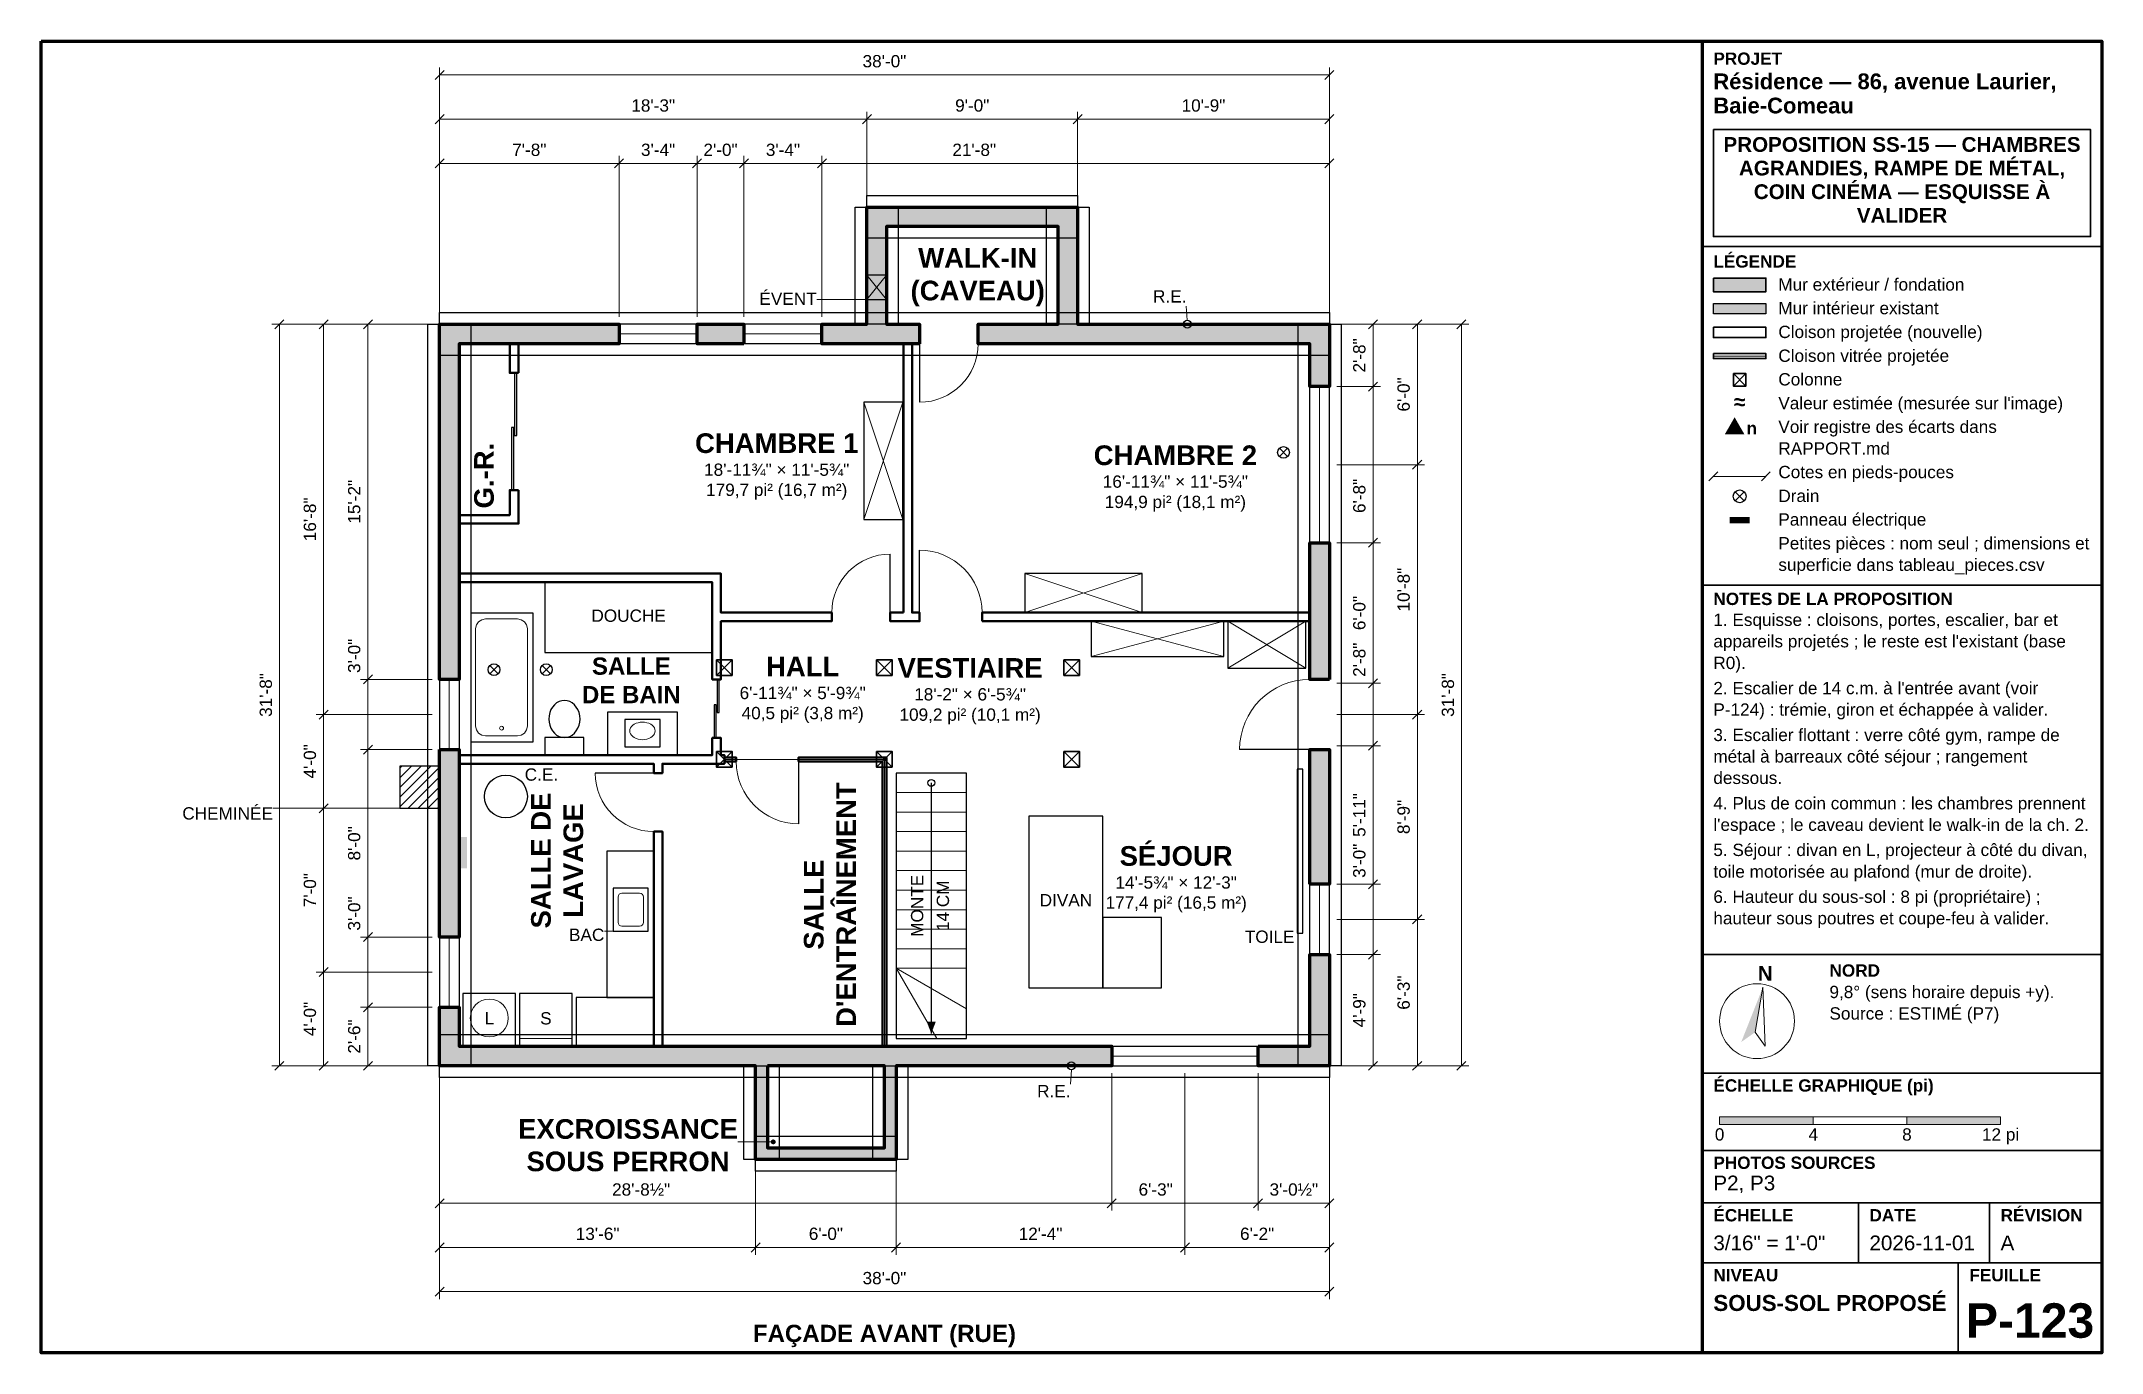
# Model space of a CAD drawing. Header units: inches. Extents: x -204 to 852, y -147 to 525.
import ezdxf
from ezdxf.enums import TextEntityAlignment as Align

# ---------------------------------------------------------------- set-up
doc = ezdxf.new("R2010")
doc.units = ezdxf.units.IN
doc.header["$MEASUREMENT"] = 0
for name, color, linetype in [('00-Cartouche', 7, 'Continuous'), ('10-Murs', 7, 'Continuous'), ('20-Ouvertures', 7, 'Continuous'), ('30-Escaliers-Elements', 7, 'Continuous'), ('40-Structure', 7, 'Continuous'), ('50-Cotes', 7, 'Continuous'), ('60-Etiquettes', 7, 'Continuous')]:
    doc.layers.add(name, color=color, linetype=linetype)
doc.styles.add('RELEVE', font='arial.ttf')
doc.styles.add('RELEVE_GRAS', font='arialbd.ttf')

msp = doc.modelspace()

# ---------------------------------------------------------------- hatches: boundary and pattern name
at = {"layer": '00-Cartouche', "true_color": 0x4d4d4d}
h = msp.add_hatch(color=7, dxfattribs=at)
h.dxf.hatch_style = 1
h.paths.add_polyline_path([(652.8, 403.6), (679.7, 403.6), (679.7, 396.6), (652.8, 396.6)])
at = {"layer": '00-Cartouche', "true_color": 0xc8c8c8}
h = msp.add_hatch(color=7, dxfattribs=at)
h.dxf.hatch_style = 1
h.paths.add_polyline_path([(652.8, 390.6), (679.7, 390.6), (679.7, 385.3), (652.8, 385.3)])
at = {"layer": '00-Cartouche', "true_color": 0xe8730c}
h = msp.add_hatch(color=30, dxfattribs=at)
h.dxf.hatch_style = 1
h.paths.add_polyline_path([(658.7, 323.6), (668.7, 323.6), (663.7, 332.3)])
at = {"layer": '00-Cartouche', "true_color": 0x000000}
h = msp.add_hatch(color=7, dxfattribs=at)
h.dxf.hatch_style = 1
h.paths.add_polyline_path([(661.1, 281.2), (671.4, 281.2), (671.4, 278), (661.1, 278)])
h = msp.add_hatch(color=7, dxfattribs=at)
h.dxf.hatch_style = 1
h.paths.add_polyline_path([(678.2, 40.3), (667.1, 12.2), (674.2, 17.2)])
h = msp.add_hatch(color=7, dxfattribs=at)
h.dxf.hatch_style = 1
h.paths.add_polyline_path([(656, -26.1), (704, -26.1), (704, -30.1), (656, -30.1)])
h = msp.add_hatch(color=7, dxfattribs=at)
h.dxf.hatch_style = 1
h.paths.add_polyline_path([(752, -26.1), (800, -26.1), (800, -30.1), (752, -30.1)])
at = {"layer": '10-Murs', "true_color": 0x4d4d4d}
h = msp.add_hatch(color=7, dxfattribs=at)
h.dxf.hatch_style = 1
h.paths.add_polyline_path([(229, 370), (229, 440), (219, 440), (219, 370)])
h = msp.add_hatch(color=7, dxfattribs=at)
h.dxf.hatch_style = 1
h.paths.add_polyline_path([(219, 430), (327, 430), (327, 440), (219, 440)])
h = msp.add_hatch(color=7, dxfattribs=at)
h.dxf.hatch_style = 1
h.paths.add_polyline_path([(317, 440), (317, 370), (327, 370), (327, 440)])
h = msp.add_hatch(color=7, dxfattribs=at)
h.dxf.hatch_style = 1
h.paths.add_polyline_path([(0, 370), (0, 380), (92, 380), (92, 370)])
h = msp.add_hatch(color=7, dxfattribs=at)
h.dxf.hatch_style = 1
h.paths.add_polyline_path([(0, 380), (10, 380), (10, 198), (0, 198)])
h = msp.add_hatch(color=7, dxfattribs=at)
h.dxf.hatch_style = 1
h.paths.add_polyline_path([(156, 380), (156, 370), (132, 370), (132, 380)])
h = msp.add_hatch(color=7, dxfattribs=at)
h.dxf.hatch_style = 1
h.paths.add_polyline_path([(246, 380), (246, 370), (196, 370), (196, 380)])
h = msp.add_hatch(color=7, dxfattribs=at)
h.dxf.hatch_style = 1
h.paths.add_polyline_path([(456, 380), (456, 370), (276, 370), (276, 380)])
h = msp.add_hatch(color=7, dxfattribs=at)
h.dxf.hatch_style = 1
h.paths.add_polyline_path([(446, 380), (456, 380), (456, 348), (446, 348)])
h = msp.add_hatch(color=7, dxfattribs=at)
h.dxf.hatch_style = 1
h.paths.add_polyline_path([(456, 198), (446, 198), (446, 268), (456, 268)])
h = msp.add_hatch(color=7, dxfattribs=at)
h.dxf.hatch_style = 1
h.paths.add_polyline_path([(0, 162), (10, 162), (10, 66), (0, 66)])
h = msp.add_hatch(color=7, dxfattribs=at)
h.dxf.hatch_style = 1
h.paths.add_polyline_path([(456, 93), (446, 93), (446, 162), (456, 162)])
h = msp.add_hatch(color=7, dxfattribs=at)
h.dxf.hatch_style = 1
h.paths.add_polyline_path([(456, 0), (446, 0), (446, 57), (456, 57)])
h = msp.add_hatch(color=7, dxfattribs=at)
h.dxf.hatch_style = 1
h.paths.add_polyline_path([(10, 0), (0, 0), (0, 30), (10, 30)])
h = msp.add_hatch(color=7, dxfattribs=at)
h.dxf.hatch_style = 1
h.paths.add_polyline_path([(0, 0), (0, 10), (344.5, 10), (344.5, 0)])
h = msp.add_hatch(color=7, dxfattribs=at)
h.dxf.hatch_style = 1
h.paths.add_polyline_path([(162, 10), (162, -48), (168, -48), (168, 10)])
h = msp.add_hatch(color=7, dxfattribs=at)
h.dxf.hatch_style = 1
h.paths.add_polyline_path([(234, -48), (234, 10), (228, 10), (228, -48)])
h = msp.add_hatch(color=7, dxfattribs=at)
h.dxf.hatch_style = 1
h.paths.add_polyline_path([(456, 10), (456, 0), (419.5, 0), (419.5, 10)])
h = msp.add_hatch(color=7, dxfattribs=at)
h.dxf.hatch_style = 1
h.paths.add_polyline_path([(162, -48), (234, -48), (234, -42), (162, -42)])
at = {"layer": '30-Escaliers-Elements', "true_color": 0x000000}
h = msp.add_hatch(color=7, dxfattribs=at)
h.dxf.hatch_style = 1
h.paths.add_polyline_path([(14, 101.2), (14, 117.2), (10, 117.2), (10, 101.2)])
h = msp.add_hatch(color=7, dxfattribs=at)
h.dxf.hatch_style = 1
h.paths.add_polyline_path([(252, 16.5), (254.3, 22.6), (249.7, 22.6)])
at = {"layer": '60-Etiquettes', "true_color": 0x000000}
h = msp.add_hatch(color=7, dxfattribs=at)
h.dxf.hatch_style = 1
h.paths.add_polyline_path([(172.3, -39), (172.2, -38.5), (171.9, -38.1), (171.5, -37.8), (171, -37.7), (170.5, -37.8), (170.1, -38.1), (169.9, -38.5), (169.8, -39), (169.9, -39.5), (170.1, -39.9), (170.5, -40.1), (171, -40.2), (171.5, -40.1), (171.9, -39.9), (172.2, -39.5)])

# ---------------------------------------------------------------- linework, layer by layer
at = {"layer": '00-Cartouche', "color": 7, "lineweight": 70}
msp.add_lwpolyline([(-204.1, 525), (851.9, 525), (851.9, -147), (-204.1, -147)], close=True, dxfattribs=at)
msp.add_lwpolyline([(647.1, 525), (647.1, -147)], dxfattribs=at)
at = {"layer": '00-Cartouche', "color": 7, "lineweight": 35}
for points in [[(652.8, 479.7), (846.1, 479.7), (846.1, 424.9), (652.8, 424.9)], [(652.8, 403.6), (679.7, 403.6), (679.7, 396.6), (652.8, 396.6)], [(652.8, 378.4), (679.7, 378.4), (679.7, 373.1), (652.8, 373.1)], [(652.8, 364.9), (679.7, 364.9), (679.7, 362.4), (652.8, 362.4)], [(663.1, 354.7), (669.5, 354.7), (669.5, 348.3), (663.1, 348.3)]]:
    msp.add_lwpolyline(points, close=True, dxfattribs=at)
for points in [[(647.1, 419.8), (851.9, 419.8)], [(650.5, 299.7), (655.1, 304.4)], [(677.4, 299.7), (682, 304.4)], [(647.1, 246.2), (851.9, 246.2)], [(647.1, 57.1), (851.9, 57.1)], [(647.1, -3.7), (851.9, -3.7)], [(647.1, -43.3), (851.9, -43.3)], [(647.1, -70.2), (851.9, -70.2)], [(727.1, -70.2), (727.1, -100.9)], [(794.3, -70.2), (794.3, -100.9)], [(647.1, -100.9), (851.9, -100.9)], [(778.3, -100.9), (778.3, -147)]]:
    msp.add_lwpolyline(points, dxfattribs=at)
at = {"layer": '00-Cartouche', "color": 7, "lineweight": 25}
msp.add_lwpolyline([(652.8, 390.6), (679.7, 390.6), (679.7, 385.3), (652.8, 385.3)], close=True, dxfattribs=at)
at = {"layer": '00-Cartouche', "color": 7, "lineweight": 18}
for points in [[(652.8, 363.6), (679.7, 363.6)], [(652.8, 302), (679.7, 302)], [(664, 289.5), (668.6, 294.1)], [(664, 294.1), (668.6, 289.5)]]:
    msp.add_lwpolyline(points, dxfattribs=at)
at = {"layer": '00-Cartouche', "color": 7, "lineweight": 25}
for points in [[(663.1, 354.7), (669.5, 348.3)], [(669.5, 354.7), (663.1, 348.3)]]:
    msp.add_lwpolyline(points, dxfattribs=at)
at = {"layer": '00-Cartouche', "color": 7, "lineweight": 18}
for points in [[(678.2, 40.3), (674.2, 17.2), (679.3, 10.1)], [(656, -26.1), (800, -26.1), (800, -30.1), (656, -30.1)], [(704, -26.1), (752, -26.1), (752, -30.1), (704, -30.1)]]:
    msp.add_lwpolyline(points, close=True, dxfattribs=at)
at = {"layer": '00-Cartouche', "color": 7, "lineweight": 25}
msp.add_circle((666.3, 291.8), 3.28, dxfattribs=at)
at = {"layer": '00-Cartouche', "color": 7, "lineweight": 18}
msp.add_circle((675.2, 22.9), 19.2, dxfattribs=at)
at = {"layer": '10-Murs', "color": 7, "lineweight": 70}
for points in [[(246, 370), (229, 370), (219, 370), (196, 370), (196, 380), (219, 380), (219, 430), (219, 440), (229, 440), (317, 440), (327, 440), (327, 430), (327, 380), (446, 380), (456, 380), (456, 370), (456, 348), (446, 348), (446, 370), (327, 370), (317, 370), (276, 370), (276, 380), (317, 380), (317, 430), (229, 430), (229, 380), (246, 380), (246, 370)], [(0, 370), (0, 380), (10, 380), (92, 380), (92, 370), (10, 370), (10, 198), (0, 198), (0, 370)], [(156, 370), (132, 370), (132, 380), (156, 380), (156, 370)], [(456, 198), (446, 198), (446, 268), (456, 268), (456, 198)], [(0, 162), (10, 162), (10, 66), (0, 66), (0, 162)], [(446, 93), (446, 162), (456, 162), (456, 93), (446, 93)], [(419.5, 10), (446, 10), (446, 57), (456, 57), (456, 10), (456, 0), (446, 0), (419.5, 0), (419.5, 10)], [(10, 0), (0, 0), (0, 10), (0, 30), (10, 30), (10, 10), (162, 10), (168, 10), (228, 10), (234, 10), (344.5, 10), (344.5, 0), (234, 0), (234, -42), (234, -48), (228, -48), (168, -48), (162, -48), (162, -42), (162, 0), (10, 0)], [(168, 0), (168, -42), (228, -42), (228, 0), (168, 0)]]:
    msp.add_lwpolyline(points, dxfattribs=at)
at = {"layer": '10-Murs', "color": 7, "lineweight": 50}
for points in [[(40.5, 355), (36, 355), (36, 370)], [(40.5, 370), (40.5, 355)], [(242.2, 370), (242.2, 232.2), (246, 232.2), (246, 227.8), (242.2, 227.8), (237.8, 227.8), (231, 227.8), (231, 232.2), (237.8, 232.2)], [(237.8, 232.2), (237.8, 370)], [(40.5, 295), (40.5, 282.2), (40.5, 277.8), (36, 277.8), (10, 277.8)], [(10, 282.2), (36, 282.2), (36, 295), (40.5, 295)], [(10, 252.2), (139.8, 252.2), (144.2, 252.2), (144.2, 247.8), (144.2, 232.2), (201, 232.2), (201, 227.8), (144.2, 227.8), (144.2, 198), (139.8, 198), (139.8, 227.8)], [(139.8, 227.8), (139.8, 232.2), (139.8, 247.8), (10, 247.8)], [(278, 227.8), (278, 232.2), (446, 232.2)], [(446, 227.8), (278, 227.8)], [(10, 159.2), (109.8, 159.2), (114.2, 159.2), (139.8, 159.2), (139.8, 168), (144.2, 168), (144.2, 159.2), (146, 159.2), (146, 158), (152, 158), (152, 156), (146, 156), (146, 154.8), (144.2, 154.8), (139.8, 154.8), (114.2, 154.8), (114.2, 150), (109.8, 150), (109.8, 154.8), (10, 154.8)], [(227, 10), (227, 156), (184, 156), (184, 158), (227, 158)], [(227, 158), (229, 158), (229, 156), (229, 10)], [(109.8, 120), (114.2, 120), (114.2, 10)], [(109.8, 10), (109.8, 120)]]:
    msp.add_lwpolyline(points, dxfattribs=at)
at = {"layer": '10-Murs', "color": 7, "lineweight": 18}
for points in [[(146, 157), (228, 157)], [(228, 10), (228, 157)]]:
    msp.add_lwpolyline(points, dxfattribs=at)
at = {"layer": '20-Ouvertures', "color": 7, "lineweight": 25}
for points in [[(132, 380), (92, 380)], [(92, 380), (92, 370)], [(132, 370), (92, 370)], [(132, 380), (132, 370)], [(196, 380), (156, 380)], [(156, 380), (156, 370)], [(196, 370), (156, 370)], [(196, 380), (196, 370)], [(246, 370), (246, 340)], [(446, 268), (446, 348)], [(456, 348), (446, 348)], [(456, 268), (456, 348)], [(246, 232.2), (246, 264.2)], [(456, 268), (446, 268)], [(231, 232.2), (231, 262.2)], [(0, 198), (0, 162)], [(0, 198), (10, 198)], [(10, 198), (10, 162)], [(0, 162), (10, 162)], [(446, 162), (410, 162)], [(109.8, 150), (79.8, 150)], [(184, 156), (184, 124)], [(446, 57), (446, 93)], [(456, 93), (446, 93)], [(456, 57), (456, 93)], [(0, 66), (0, 30)], [(0, 66), (10, 66)], [(10, 66), (10, 30)], [(456, 57), (446, 57)], [(0, 30), (10, 30)], [(344.5, 10), (419.5, 10)], [(344.5, 0), (344.5, 10)], [(344.5, 0), (419.5, 0)], [(419.5, 0), (419.5, 10)]]:
    msp.add_lwpolyline(points, dxfattribs=at)
at = {"layer": '20-Ouvertures', "color": 7, "lineweight": 18}
for points in [[(132, 375), (92, 375)], [(196, 375), (156, 375)], [(40.5, 355), (36, 355)], [(451, 268), (451, 348)], [(40.5, 295), (36, 295)], [(5, 198), (5, 162)], [(144.2, 198), (139.8, 198)], [(144.2, 168), (139.8, 168)], [(451, 57), (451, 93)], [(5, 66), (5, 30)], [(344.5, 5), (419.5, 5)]]:
    msp.add_lwpolyline(points, dxfattribs=at)
at = {"layer": '20-Ouvertures', "color": 7, "lineweight": 25}
for points in [[(39.6, 323), (39.6, 355), (38.4, 355), (38.4, 323)], [(38.1, 295), (38.1, 327), (36.9, 327), (36.9, 295)], [(143.3, 181), (143.3, 198), (142.2, 198), (142.2, 181)], [(141.8, 168), (141.8, 185), (140.7, 185), (140.7, 168)]]:
    msp.add_lwpolyline(points, close=True, dxfattribs=at)
at = {"layer": '20-Ouvertures', "color": 7, "lineweight": 18}
for centre, radius, start, end in [((246, 370), 30, 270, 0), ((246, 232.2), 32, 0, 90), ((231, 232.2), 30, 90, 180), ((446, 162), 36, 90, 180), ((109.8, 150), 30, 180, 270), ((184, 156), 32, 180, 270)]:
    msp.add_arc(centre, radius, start, end, dxfattribs=at)
at = {"layer": '30-Escaliers-Elements', "color": 7, "lineweight": 25}
for points in [[(229, 392.6), (229, 405.1), (219, 405.1), (219, 392.6)], [(237.5, 280), (237.5, 340), (217.5, 340), (217.5, 280)], [(54, 211.8), (139.8, 211.8), (139.8, 247.8), (54, 247.8)], [(300, 232.2), (360, 232.2), (360, 252.2), (300, 252.2)], [(48, 166), (48, 232), (16, 232), (16, 166)], [(402, 227.8), (334, 227.8), (334, 209.8), (402, 209.8)], [(444, 227.8), (404, 227.8), (404, 203.8), (444, 203.8)], [(72, 177.7), (71.9, 179.4), (71.5, 181), (70.9, 182.5), (70.1, 183.8), (69.1, 185), (68, 186), (66.7, 186.7), (65.4, 187.1), (64, 187.2), (62.6, 187.1), (61.3, 186.7), (60, 186), (58.9, 185), (57.9, 183.8), (57.1, 182.5), (56.5, 181), (56.1, 179.4), (56, 177.7), (56.1, 176.1), (56.5, 174.5), (57.1, 173), (57.9, 171.6), (58.9, 170.4), (60, 169.5), (61.3, 168.8), (62.6, 168.4), (64, 168.2), (65.4, 168.4), (66.7, 168.8), (68, 169.5), (69.1, 170.4), (70.1, 171.6), (70.9, 173), (71.5, 174.5), (71.9, 176.1)], [(86, 159.2), (122, 159.2), (122, 181.2), (86, 181.2)], [(95, 163.5), (113, 163.5), (113, 177.5), (95, 177.5)], [(54, 159.2), (74, 159.2), (74, 168.2), (54, 168.2)], [(-20.4, 132), (0, 132), (0, 153.6), (-20.4, 153.6)], [(234, 150), (234, 14), (270, 14), (270, 150)], [(442.5, 68), (442.5, 152), (439.5, 152), (439.5, 68)], [(302, 40), (340, 40), (340, 128), (302, 128)], [(109.8, 35), (109.8, 110), (85.8, 110), (85.8, 35)], [(107, 69), (107, 91), (89, 91), (89, 69)], [(340, 40), (370, 40), (370, 76), (340, 76)], [(12, 10), (39, 10), (39, 37), (12, 37)], [(41, 10), (68, 10), (68, 37), (41, 37)], [(70, 10), (110, 10), (110, 35), (70, 35)]]:
    msp.add_lwpolyline(points, close=True, dxfattribs=at)
at = {"layer": '30-Escaliers-Elements', "color": 7, "lineweight": 18}
for points in [[(229, 392.6), (219, 405.1)], [(219, 392.6), (229, 405.1)], [(193.3, 392.6), (219, 392.6)], [(382.7, 389.3), (383.2, 382)], [(237.5, 280), (217.5, 340)], [(217.5, 280), (237.5, 340)], [(430.4, 312.2), (434.6, 316.4)], [(430.4, 316.4), (434.6, 312.2)], [(300, 232.2), (360, 252.2)], [(300, 252.2), (360, 232.2)], [(402, 227.8), (334, 209.8)], [(402, 209.8), (334, 227.8)], [(444, 227.8), (404, 203.8)], [(444, 203.8), (404, 227.8)], [(25.8, 200.9), (30, 205.1)], [(25.8, 205.1), (30, 200.9)], [(52.6, 200.9), (56.8, 205.1)], [(52.6, 205.1), (56.8, 200.9)], [(-20.4, 137.6), (-4.4, 153.6)], [(-20.4, 142.6), (-9.4, 153.6)], [(-20.4, 147.6), (-14.4, 153.6)], [(-20.4, 152.6), (-19.4, 153.6)], [(-20.4, 132.7), (0, 153)], [(-16, 132), (0, 148)], [(-11, 132), (0, 143)], [(-6, 132), (0, 138)], [(234, 140), (270, 140)], [(-85.4, 132), (-20.4, 132)], [(-1, 132), (0, 133)], [(234, 130), (270, 130)], [(234, 120), (270, 120)], [(234, 110), (270, 110)], [(234, 100), (270, 100)], [(234, 90), (270, 90)], [(234, 80), (270, 80)], [(84.5, 69), (89, 69)], [(234, 70), (270, 70)], [(234, 60), (270, 60)], [(234, 50), (270, 50)], [(234, 50), (270, 29.2)], [(234, 50), (254.8, 14)], [(41, 14), (68, 14)], [(323.3, -9.4), (323.8, -2)]]:
    msp.add_lwpolyline(points, dxfattribs=at)
for points in [[(45, 224), (45, 174), (44.6, 172.1), (43.5, 170.5), (41.9, 169.4), (40, 169), (23.5, 169), (21.6, 169.4), (20, 170.5), (18.9, 172.1), (18.5, 174), (18.5, 224), (18.9, 225.9), (20, 227.5), (21.6, 228.6), (23.5, 229), (40, 229), (41.9, 228.6), (43.5, 227.5), (44.6, 225.9)], [(110.5, 171.6), (110.4, 172.4), (110.1, 173.2), (109.6, 173.9), (109, 174.5), (108.2, 175.1), (107.2, 175.5), (106.2, 175.8), (105.1, 176), (104, 176.1), (102.9, 176), (101.8, 175.8), (100.8, 175.5), (99.8, 175.1), (99, 174.5), (98.4, 173.9), (97.9, 173.2), (97.6, 172.4), (97.5, 171.6), (97.6, 170.8), (97.9, 170.1), (98.4, 169.4), (99, 168.7), (99.8, 168.2), (100.8, 167.7), (101.8, 167.4), (102.9, 167.2), (104, 167.1), (105.1, 167.2), (106.2, 167.4), (107.2, 167.7), (108.2, 168.2), (109, 168.7), (109.6, 169.4), (110.1, 170.1), (110.4, 170.8)], [(104.5, 86.5), (104.5, 73.5), (104.3, 72.7), (103.9, 72.1), (103.3, 71.7), (102.5, 71.5), (93.5, 71.5), (92.7, 71.7), (92.1, 72.1), (91.7, 72.7), (91.5, 73.5), (91.5, 86.5), (91.7, 87.3), (92.1, 87.9), (92.7, 88.3), (93.5, 88.5), (102.5, 88.5), (103.3, 88.3), (103.9, 87.9), (104.3, 87.3)]]:
    msp.add_lwpolyline(points, close=True, dxfattribs=at)
at = {"layer": '30-Escaliers-Elements', "color": 7, "lineweight": 25}
msp.add_lwpolyline([(252, 145), (252, 16.5)], dxfattribs=at)
for centre, radius in [((383.2, 380), 2), ((432.5, 314.3), 3), ((27.9, 203), 3), ((54.7, 203), 3), ((34, 138), 11), ((252, 145), 1.76), ((323.8, 0), 2)]:
    msp.add_circle(centre, radius, dxfattribs=at)
at = {"layer": '30-Escaliers-Elements', "color": 7, "lineweight": 18}
for centre, radius in [((31.8, 173), 1), ((25.5, 24.5), 9.72)]:
    msp.add_circle(centre, radius, dxfattribs=at)
at = {"layer": '40-Structure', "color": 7, "lineweight": 25}
for points in [[(327, 446), (327, 424), (219, 424), (219, 446)], [(213, 440), (235, 440), (235, 380), (213, 380)], [(311, 440), (333, 440), (333, 380), (311, 380)], [(456, 386), (456, 364), (0, 364), (0, 386)], [(-6, 380), (16, 380), (16, 0), (-6, 0)], [(440, 380), (462, 380), (462, 0), (440, 0)], [(456, 16), (456, -6), (0, -6), (0, 16)], [(174, -48), (156, -48), (156, 0), (174, 0)], [(240, -48), (222, -48), (222, 0), (240, 0)], [(234, -36), (234, -54), (162, -54), (162, -36)]]:
    msp.add_lwpolyline(points, close=True, dxfattribs=at)
at = {"layer": '40-Structure', "color": 7, "lineweight": 35}
for points in [[(150, 200), (150, 208), (142, 208), (142, 200)], [(232, 200), (232, 208), (224, 208), (224, 200)], [(328, 200), (328, 208), (320, 208), (320, 200)], [(150, 153), (150, 161), (142, 161), (142, 153)], [(232, 153), (232, 161), (224, 161), (224, 153)], [(328, 153), (328, 161), (320, 161), (320, 153)]]:
    msp.add_lwpolyline(points, close=True, dxfattribs=at)
at = {"layer": '40-Structure', "color": 7, "lineweight": 25}
for points in [[(150, 200), (142, 208)], [(150, 208), (142, 200)], [(232, 200), (224, 208)], [(232, 208), (224, 200)], [(328, 200), (320, 208)], [(328, 208), (320, 200)], [(150, 153), (142, 161)], [(150, 161), (142, 153)], [(232, 153), (224, 161)], [(232, 161), (224, 153)], [(328, 153), (320, 161)], [(328, 161), (320, 153)]]:
    msp.add_lwpolyline(points, dxfattribs=at)
at = {"layer": '50-Cotes', "color": 7, "lineweight": 35}
for points in [[(-2.3, 505.4), (2.3, 510)], [(453.7, 505.4), (458.3, 510)], [(-2.3, 482.7), (2.3, 487.4)], [(216.7, 482.7), (221.3, 487.4)], [(324.7, 482.7), (329.3, 487.4)], [(453.7, 482.7), (458.3, 487.4)], [(-2.3, 460.1), (2.3, 464.7)], [(89.7, 460.1), (94.3, 464.7)], [(129.7, 460.1), (134.3, 464.7)], [(153.7, 460.1), (158.3, 464.7)], [(193.7, 460.1), (198.3, 464.7)], [(453.7, 460.1), (458.3, 464.7)], [(-84.4, 377.7), (-79.8, 382.3)], [(-61.7, 377.7), (-57.1, 382.3)], [(-39, 377.7), (-34.4, 382.3)], [(476.1, 377.7), (480.7, 382.3)], [(498.7, 377.7), (503.4, 382.3)], [(521.4, 377.7), (526, 382.3)], [(476.1, 345.7), (480.7, 350.3)], [(498.7, 305.7), (503.4, 310.3)], [(476.1, 265.7), (480.7, 270.3)], [(-39, 195.7), (-34.4, 200.3)], [(476.1, 193.7), (480.7, 198.3)], [(-61.7, 177.7), (-57.1, 182.3)], [(498.7, 177.7), (503.4, 182.3)], [(-39, 159.7), (-34.4, 164.3)], [(476.1, 161.7), (480.7, 166.3)], [(-61.7, 129.7), (-57.1, 134.3)], [(476.1, 90.7), (480.7, 95.3)], [(498.7, 72.7), (503.4, 77.3)], [(-39, 63.7), (-34.4, 68.3)], [(476.1, 54.7), (480.7, 59.3)], [(-61.7, 45.7), (-57.1, 50.3)], [(-39, 27.7), (-34.4, 32.3)], [(-84.4, -2.3), (-79.8, 2.3)], [(-61.7, -2.3), (-57.1, 2.3)], [(-39, -2.3), (-34.4, 2.3)], [(476.1, -2.3), (480.7, 2.3)], [(498.7, -2.3), (503.4, 2.3)], [(521.4, -2.3), (526, 2.3)], [(-2.3, -72.7), (2.3, -68.1)], [(342.2, -72.7), (346.8, -68.1)], [(417.2, -72.7), (421.8, -68.1)], [(453.7, -72.7), (458.3, -68.1)], [(-2.3, -95.4), (2.3, -90.7)], [(159.7, -95.4), (164.3, -90.7)], [(231.7, -95.4), (236.3, -90.7)], [(379.7, -95.4), (384.3, -90.7)], [(453.7, -95.4), (458.3, -90.7)], [(-2.3, -118), (2.3, -113.4)], [(453.7, -118), (458.3, -113.4)]]:
    msp.add_lwpolyline(points, dxfattribs=at)
at = {"layer": '50-Cotes', "color": 7, "lineweight": 18}
for points in [[(0, 383.8), (0, 511.5)], [(0, 507.7), (456, 507.7)], [(456, 383.8), (456, 511.5)], [(219, 441.3), (219, 488.8)], [(327, 441.3), (327, 488.8)], [(0, 485.1), (219, 485.1)], [(219, 485.1), (327, 485.1)], [(327, 485.1), (456, 485.1)], [(92, 383.8), (92, 466.2)], [(132, 383.8), (132, 466.2)], [(156, 383.8), (156, 466.2)], [(196, 383.8), (196, 466.2)], [(0, 462.4), (92, 462.4)], [(92, 462.4), (132, 462.4)], [(132, 462.4), (156, 462.4)], [(156, 462.4), (196, 462.4)], [(196, 462.4), (456, 462.4)], [(-3.8, 380), (-85.9, 380)], [(-82.1, 0), (-82.1, 380)], [(-59.4, 180), (-59.4, 380)], [(-36.7, 198), (-36.7, 380)], [(459.8, 380), (527.5, 380)], [(478.4, 348), (478.4, 380)], [(501.1, 308), (501.1, 380)], [(523.7, 0), (523.7, 380)], [(459.8, 348), (482.2, 348)], [(478.4, 268), (478.4, 348)], [(459.8, 308), (504.8, 308)], [(501.1, 180), (501.1, 308)], [(459.8, 268), (482.2, 268)], [(478.4, 196), (478.4, 268)], [(-3.8, 198), (-40.5, 198)], [(-36.7, 162), (-36.7, 198)], [(459.8, 196), (482.2, 196)], [(478.4, 164), (478.4, 196)], [(-3.8, 180), (-63.2, 180)], [(-59.4, 132), (-59.4, 180)], [(459.8, 180), (504.8, 180)], [(501.1, 75), (501.1, 180)], [(-3.8, 162), (-40.5, 162)], [(-36.7, 66), (-36.7, 162)], [(459.8, 164), (482.2, 164)], [(478.4, 93), (478.4, 164)], [(-22.4, 132), (-63.2, 132)], [(-59.4, 48), (-59.4, 132)], [(459.8, 93), (482.2, 93)], [(478.4, 57), (478.4, 93)], [(459.8, 75), (504.8, 75)], [(501.1, 0), (501.1, 75)], [(-3.8, 66), (-40.5, 66)], [(-36.7, 30), (-36.7, 66)], [(459.8, 57), (482.2, 57)], [(478.4, 0), (478.4, 57)], [(-3.8, 48), (-63.2, 48)], [(-59.4, 0), (-59.4, 48)], [(-3.8, 30), (-40.5, 30)], [(-36.7, 0), (-36.7, 30)], [(-3.8, 0), (-85.9, 0)], [(459.8, 0), (527.5, 0)], [(0, -3.8), (0, -119.5)], [(344.5, -3.8), (344.5, -74.2)], [(382, -3.8), (382, -96.8)], [(419.5, -3.8), (419.5, -74.2)], [(456, -3.8), (456, -119.5)], [(162, -49.3), (162, -96.8)], [(234, -49.3), (234, -96.8)], [(0, -70.4), (344.5, -70.4)], [(344.5, -70.4), (419.5, -70.4)], [(419.5, -70.4), (456, -70.4)], [(0, -93.1), (162, -93.1)], [(162, -93.1), (234, -93.1)], [(234, -93.1), (382, -93.1)], [(382, -93.1), (456, -93.1)], [(0, -115.7), (456, -115.7)]]:
    msp.add_lwpolyline(points, dxfattribs=at)
at = {"layer": '60-Etiquettes', "color": 7, "lineweight": 18}
msp.add_lwpolyline([(152.9, -39), (171, -39)], dxfattribs=at)

# ---------------------------------------------------------------- texts
at = {"layer": '00-Cartouche', "color": 7}
for s, height, style, p in [('PROJET', 6.3, 'RELEVE_GRAS', (652.8, 512.9)), ('Résidence — 86, avenue Laurier,', 8.063, 'RELEVE_GRAS', (652.8, 500.4)), ('Baie-Comeau', 8.063, 'RELEVE_GRAS', (652.8, 488)), ('LÉGENDE', 6.3, 'RELEVE_GRAS', (652.8, 409)), ('Mur extérieur / fondation', 6.299, 'RELEVE', (686.1, 397.2)), ('Mur intérieur existant', 6.299, 'RELEVE', (686.1, 385.1)), ('Cloison projetée (nouvelle)', 6.299, 'RELEVE', (686.1, 372.9)), ('Cloison vitrée projetée', 6.299, 'RELEVE', (686.1, 360.7)), ('Colonne', 6.3, 'RELEVE', (686.1, 348.6)), ("Valeur estimée (mesurée sur l'image)", 6.299, 'RELEVE', (686.1, 336.4)), ('Voir registre des écarts dans', 6.299, 'RELEVE', (686.1, 324.3)), ('RAPPORT.md', 6.3, 'RELEVE', (686.1, 313.2)), ('Cotes en pieds-pouces', 6.299, 'RELEVE', (686.1, 301.1)), ('Drain', 6.3, 'RELEVE', (686.1, 288.9)), ('Panneau électrique', 6.299, 'RELEVE', (686.1, 276.8)), ('Petites pièces : nom seul ; dimensions et', 6.299, 'RELEVE', (686.1, 264.6)), ('superficie dans tableau_pieces.csv', 6.299, 'RELEVE', (686.1, 253.6)), ('NOTES DE LA PROPOSITION', 6.299, 'RELEVE_GRAS', (652.8, 236.1)), ('1. Esquisse : cloisons, portes, escalier, bar et', 6.299, 'RELEVE', (652.8, 225.4)), ("appareils projetés ; le reste est l'existant (base", 6.299, 'RELEVE', (652.8, 214.4)), ('R0).', 6.3, 'RELEVE', (652.8, 203.3)), ("2. Escalier de 14 c.m. à l'entrée avant (voir", 6.299, 'RELEVE', (652.8, 190.4)), ('P-124) : trémie, giron et échappée à valider.', 6.299, 'RELEVE', (652.8, 179.4)), ('3. Escalier flottant : verre côté gym, rampe de', 6.299, 'RELEVE', (652.8, 166.4)), ('métal à barreaux côté séjour ; rangement', 6.299, 'RELEVE', (652.8, 155.4)), ('dessous.', 6.3, 'RELEVE', (652.8, 144.4)), ('4. Plus de coin commun : les chambres prennent', 6.299, 'RELEVE', (652.8, 131.4)), ("l'espace ; le caveau devient le walk-in de la ch. 2.", 6.299, 'RELEVE', (652.8, 120.4)), ('5. Séjour : divan en L, projecteur à côté du divan,', 6.299, 'RELEVE', (652.8, 107.5)), ('toile motorisée au plafond (mur de droite).', 6.299, 'RELEVE', (652.8, 96.4)), ('6. Hauteur du sous-sol : 8 pi (propriétaire) ;', 6.299, 'RELEVE', (652.8, 83.5)), ('hauteur sous poutres et coupe-feu à valider.', 6.299, 'RELEVE', (652.8, 72.5)), ('NORD', 6.3, 'RELEVE_GRAS', (712.3, 45.7)), ('9,8° (sens horaire depuis +y).', 6.299, 'RELEVE', (712.3, 34.7)), ('Source : ESTIMÉ (P7)', 6.299, 'RELEVE', (712.3, 23.7)), ('ÉCHELLE GRAPHIQUE (pi)', 6.299, 'RELEVE_GRAS', (652.8, -13.2)), ('PHOTOS SOURCES', 6.299, 'RELEVE_GRAS', (652.8, -52.8)), ('P2, P3', 7.56, 'RELEVE', (652.8, -63.8)), ('ÉCHELLE', 6.3, 'RELEVE_GRAS', (652.8, -79.7)), ('DATE', 6.3, 'RELEVE_GRAS', (732.8, -79.7)), ('RÉVISION', 6.3, 'RELEVE_GRAS', (800, -79.7)), ('3/16" = 1\'-0"', 7.559, 'RELEVE', (652.8, -94.5)), ('2026-11-01', 7.56, 'RELEVE', (732.8, -94.5)), ('A', 7.56, 'RELEVE', (800, -94.5)), ('NIVEAU', 6.3, 'RELEVE_GRAS', (652.8, -110.4)), ('FEUILLE', 6.3, 'RELEVE_GRAS', (784, -110.4)), ('SOUS-SOL PROPOSÉ', 8.189, 'RELEVE_GRAS', (652.8, -125.6))]:
    msp.add_text(s, height=height, dxfattribs=dict(at, style=style)).set_placement(p)
for s, height, style, p in [('PROPOSITION SS-15 — CHAMBRES', 7.559, 'RELEVE_GRAS', (749.5, 468.3)), ('AGRANDIES, RAMPE DE MÉTAL,', 7.559, 'RELEVE_GRAS', (749.5, 456.2)), ('COIN CINÉMA — ESQUISSE À', 7.559, 'RELEVE_GRAS', (749.5, 444.1)), ('VALIDER', 7.56, 'RELEVE_GRAS', (749.5, 432)), ('≈', 7.56, 'RELEVE_GRAS', (666.3, 336.4)), ('N', 7.56, 'RELEVE_GRAS', (679.4, 43.6)), ('12 pi', 6.3, 'RELEVE', (800, -38.3)), ('0', 6.3, 'RELEVE', (656, -38.3)), ('4', 6.3, 'RELEVE', (704, -38.3)), ('8', 6.3, 'RELEVE', (752, -38.3)), ('P-123', 17.64, 'RELEVE_GRAS', (815.1, -139.3))]:
    msp.add_text(s, height=height, dxfattribs=dict(at, style=style)).set_placement(p, align=Align.CENTER)
at = {"layer": '00-Cartouche', "color": 30, "true_color": 0xe8730c, "style": 'RELEVE_GRAS'}
msp.add_text('n', height=6.3, dxfattribs=at).set_placement((669.8, 323.6))
at = {"layer": '30-Escaliers-Elements', "color": 7, "style": 'RELEVE'}
for s, p in [('ÉVENT', (178.6, 389.9)), ('R.E.', (374.2, 391.1)), ('DOUCHE', (96.9, 227.5)), ('C.E.', (52.2, 146.1)), ('CHEMINÉE', (-108.6, 126.2)), ('DIVAN', (321, 81.7)), ('BAC', (75.4, 64)), ('TOILE', (425.4, 63)), ('L', (25.5, 21.2)), ('S', (54.5, 21.2)), ('R.E.', (314.8, -16.1))]:
    msp.add_text(s, height=6.3, dxfattribs=at).set_placement(p, align=Align.CENTER)
for s, p in [('MONTE', (247.9, 82)), ('14 CM', (261.1, 82))]:
    msp.add_text(s, height=6.3, rotation=90, dxfattribs=at).set_placement(p, align=Align.CENTER)
at = {"layer": '50-Cotes', "color": 7, "style": 'RELEVE'}
for s, p in [('38\'-0"', (228, 511.6)), ('18\'-3"', (109.5, 488.9)), ('9\'-0"', (273, 488.9)), ('10\'-9"', (391.5, 488.9)), ('7\'-8"', (46, 466.2)), ('3\'-4"', (112, 466.2)), ('2\'-0"', (144, 466.2)), ('3\'-4"', (176, 466.2)), ('21\'-8"', (274, 466.2)), ('28\'-8½"', (103.3, -66.5)), ('6\'-3"', (367, -66.5)), ('3\'-0½"', (437.8, -66.5)), ('13\'-6"', (81, -89.2)), ('6\'-0"', (198, -89.2)), ('12\'-4"', (308, -89.2)), ('6\'-2"', (419, -89.2)), ('38\'-0"', (228, -111.9))]:
    msp.add_text(s, height=6.3, dxfattribs=at).set_placement(p, align=Align.CENTER)
for s, p in [('2\'-8"', (474.5, 364)), ('6\'-0"', (497.2, 344)), ('15\'-2"', (-40.6, 289)), ('6\'-8"', (474.5, 292)), ('16\'-8"', (-63.3, 280)), ('10\'-8"', (497.2, 244)), ('6\'-0"', (474.5, 232)), ('31\'-8"', (-85.9, 190)), ('31\'-8"', (519.9, 190)), ('4\'-0"', (-63.3, 156)), ('5\'-11"', (474.5, 128.5)), ('8\'-9"', (497.2, 127.5)), ('8\'-0"', (-40.6, 114)), ('7\'-0"', (-63.3, 90)), ('6\'-3"', (497.2, 37.5)), ('4\'-0"', (-63.3, 24)), ('4\'-9"', (474.5, 28.5)), ('2\'-6"', (-40.6, 15))]:
    msp.add_text(s, height=6.3, rotation=90, dxfattribs=at).set_placement(p, align=Align.CENTER)
for s, p in [('3\'-0"', (-40.6, 201.3)), ('2\'-8"', (474.5, 199.3)), ('3\'-0"', (474.5, 96.3)), ('3\'-0"', (-40.6, 69.3))]:
    msp.add_text(s, height=6.3, rotation=90, dxfattribs=at).set_placement(p)
at = {"layer": '60-Etiquettes', "color": 7}
for s, height, style, p in [('WALK-IN', 10.08, 'RELEVE_GRAS', (275.8, 408.9)), ('(CAVEAU)', 10.08, 'RELEVE_GRAS', (275.8, 392.2)), ('CHAMBRE 1', 10.08, 'RELEVE_GRAS', (172.8, 314)), ('CHAMBRE 2', 10.08, 'RELEVE_GRAS', (377.1, 307.8)), ('18\'-11¾" × 11\'-5¾"', 6.299, 'RELEVE', (172.8, 302.3)), ('179,7 pi² (16,7 m²)', 6.299, 'RELEVE', (172.8, 292)), ('16\'-11¾" × 11\'-5¾"', 6.299, 'RELEVE', (377.1, 296.2)), ('194,9 pi² (18,1 m²)', 6.299, 'RELEVE', (377.1, 285.8)), ('SALLE', 8.82, 'RELEVE_GRAS', (98.3, 200.4)), ('HALL', 10.08, 'RELEVE_GRAS', (186.1, 199.6)), ('VESTIAIRE', 10.08, 'RELEVE_GRAS', (271.9, 198.8)), ('DE BAIN', 8.82, 'RELEVE_GRAS', (98.3, 185.8)), ('6\'-11¾" × 5\'-9¾"', 6.299, 'RELEVE', (186.1, 187.9)), ('18\'-2" × 6\'-5¾"', 6.299, 'RELEVE', (271.9, 187.2)), ('40,5 pi² (3,8 m²)', 6.299, 'RELEVE', (186.1, 177.6)), ('109,2 pi² (10,1 m²)', 6.299, 'RELEVE', (271.9, 176.8)), ('SÉJOUR', 10.08, 'RELEVE_GRAS', (377.5, 102.5)), ('14\'-5¾" × 12\'-3"', 6.299, 'RELEVE', (377.5, 90.8)), ('177,4 pi² (16,5 m²)', 6.299, 'RELEVE', (377.5, 80.5)), ('EXCROISSANCE', 10.079, 'RELEVE_GRAS', (96.6, -37.4)), ('SOUS PERRON', 10.079, 'RELEVE_GRAS', (96.6, -54)), ('FAÇADE AVANT (RUE)', 8.819, 'RELEVE_GRAS', (228, -141.5))]:
    msp.add_text(s, height=height, dxfattribs=dict(at, style=style)).set_placement(p, align=Align.CENTER)
at = {"layer": '60-Etiquettes', "color": 7, "style": 'RELEVE_GRAS'}
for s, height, p in [('G.-R.', 10.08, (27.8, 302.4)), ('SALLE DE', 10.08, (57, 105.2)), ("D'ENTRAÎNEMENT", 10.079, (213.4, 82.6)), ('LAVAGE', 10.08, (73.6, 105.2)), ('SALLE', 10.08, (196.8, 82.6))]:
    msp.add_text(s, height=height, rotation=90, dxfattribs=at).set_placement(p, align=Align.CENTER)

doc.saveas('drawing.dxf')
